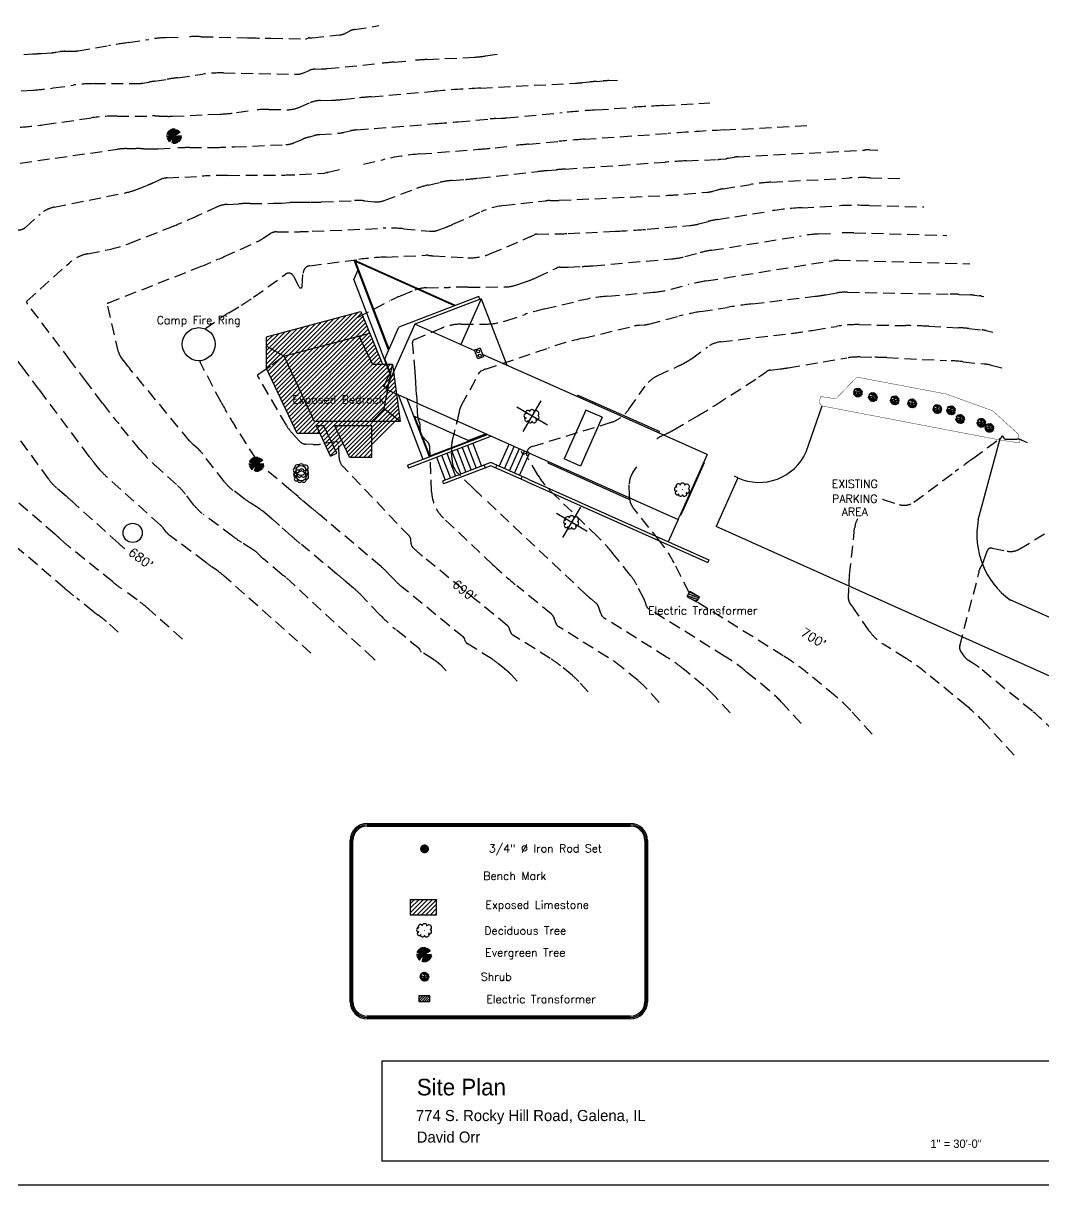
# Model space of a CAD drawing. Header units: inches. Extents: x -11428 to -4037, y -1744 to 4421.
# Drawn here: x -9339 to -6584, y -540 to 2596 of the extents above; entities that cross this region are included whole.
import ezdxf
from ezdxf.enums import TextEntityAlignment as Align

# ---------------------------------------------------------------- set-up
doc = ezdxf.new("R2010")
doc.units = ezdxf.units.IN
doc.header["$LTSCALE"] = 64
doc.header["$MEASUREMENT"] = 0
doc.linetypes.add('ACAD_ISO02W100', pattern=[15, 12, -3])
doc.linetypes.add('DASHED', pattern=[0.75, 0.5, -0.25])
doc.layers.get('0').update_dxf_attribs({"color": 253})
doc.layers.add('A-Elev-South', color=7, linetype='Continuous', plot=False)
doc.layers.add('S-Bedrock', color=25, linetype='Continuous', plot=False)
for name, color, linetype in [('A-roof', 253, 'Continuous'), ('A-soffit', 251, 'ACAD_ISO02W100'), ('A-text', 254, 'Continuous'), ('A-walls', 7, 'Continuous'), ('border', 7, 'Continuous'), ('construction', 172, 'Continuous'), ('CONT-HGH', 255, 'DASHED'), ('CONT-NML', 253, 'DASHED'), ('LEGEND', 252, 'Continuous'), ('ROAD', 254, 'Continuous'), ('T100', 254, 'Continuous'), ('TREE', 254, 'Continuous')]:
    doc.layers.add(name, color=color, linetype=linetype)
doc.styles.add('ROMAND', font='romand', dxfattribs={"height": 2})
doc.styles.add('T100', font='ROMANS', dxfattribs={"height": 1.8})
doc.styles.add('T240', font='ROMANS', dxfattribs={"height": 4.06})

# ---------------------------------------------------------------- blocks, each defined once
blk = doc.blocks.new('*X7')
for p, q in [((21, 26.3), (21.7, 27)), ((21, 26.75), (21.25, 27)), ((21.14, 26), (22.14, 27)), ((21.58, 26), (22.58, 27)), ((22.02, 26), (23, 26.98)), ((22.46, 26), (23, 26.54)), ((22.91, 26), (23, 26.09))]:
    blk.add_line(p, q)
blk = doc.blocks.new('DUMPSTER')
for p, q in [((-0.13, 0.125), (-0.13, 0)), ((0.12, 0.125), (-0.13, 0.125)), ((-0.13, 0), (0.12, 0)), ((0.12, 0), (0.12, 0.125))]:
    blk.add_line(p, q)
at = {"xscale": 0.125, "yscale": 0.125, "zscale": 0.125}
blk.add_blockref('*X7', (-2.755, -3.25), dxfattribs=at)
blk = doc.blocks.new('SHRUB4')
for p, q in [((-0.093, -0.008), (-0.102, 0.004)), ((-0.087, 0.018), (-0.1, 0.014)), ((-0.079, 0.01), (-0.097, 0.029)), ((-0.08, 0.048), (-0.094, 0.044)), ((-0.068, 0.04), (-0.088, 0.057)), ((-0.03, 0.06), (-0.081, 0.069)), ((-0.06, 0.019), (-0.079, 0.01)), ((-0.073, 0.024), (-0.068, 0.04)), ((-0.002, 0.001), (-0.073, 0.024)), ((-0.042, 0.075), (-0.07, 0.078)), ((-0.05, 0.003), (-0.068, 0.008)), ((-0.04, 0.012), (-0.064, -0.014)), ((-0.042, 0.075), (-0.044, 0.095)), ((-0.033, 0.083), (-0.042, 0.075)), ((-0.033, 0.083), (-0.015, 0.104)), ((-0.033, 0.083), (-0.032, 0.098)), ((-0.004, 0.069), (-0.033, 0.083)), ((-0.031, 0.062), (-0.032, 0.075)), ((-0.031, 0.061), (-0.004, 0.069)), ((0.004, 0.042), (-0.03, 0.06)), ((-0.022, 0.008), (-0.03, 0.025)), ((-0.002, 0.001), (-0.028, -0.046)), ((-0.018, 0.078), (-0.013, 0.09)), ((-0.006, 0.084), (-0.004, 0.104)), ((0.01, 0.087), (-0.006, 0.084)), ((-0.003, 0.07), (0.013, 0.062)), ((-0.001, 0.002), (0.004, 0.042)), ((-0.001, 0.002), (0.048, 0.007)), ((-0.001, 0), (0.038, -0.067)), ((0.004, 0.042), (0.001, 0.055)), ((0.004, 0.087), (0.002, 0.105)), ((0.004, 0.042), (0.03, 0.054)), ((0.015, 0.094), (0.01, 0.104)), ((0.011, 0.087), (0.023, 0.103)), ((0.013, 0.062), (0.011, 0.087)), ((0.015, 0.063), (0.024, 0.071)), ((0.024, 0.071), (0.02, 0.083)), ((0.03, 0.079), (0.025, 0.101)), ((0.03, 0.054), (0.033, 0.102)), ((0.03, 0.055), (0.044, 0.042)), ((0.031, 0.073), (0.048, 0.064)), ((0.039, 0.006), (0.052, 0.024)), ((0.041, 0.085), (0.04, 0.098)), ((0.04, 0.084), (0.051, 0.091)), ((0.04, 0.07), (0.04, 0.084)), ((0.048, 0.064), (0.056, 0.077)), ((0.048, 0.007), (0.061, 0.017)), ((0.048, 0.007), (0.061, -0.005)), ((0.055, 0.078), (0.059, 0.089)), ((0.056, 0.077), (0.068, 0.078)), ((0.061, 0.017), (0.064, 0.027)), ((0.061, 0.017), (0.07, 0.011)), ((0.061, -0.005), (0.081, 0.002)), ((0.064, 0.027), (0.069, 0.042)), ((0.064, 0.028), (0.076, 0.024)), ((0.068, 0.055), (0.076, 0.07)), ((0.069, 0.043), (0.068, 0.055)), ((0.069, 0.056), (0.087, 0.057)), ((0.069, 0.042), (0.086, 0.041)), ((0.07, 0.011), (0.087, 0.014)), ((0.076, 0.024), (0.086, 0.031)), ((0.081, 0.002), (0.102, -0.011)), ((0.086, 0.041), (0.09, 0.052)), ((0.086, 0.041), (0.096, 0.038)), ((0.086, 0.031), (0.1, 0.028)), ((0.087, 0.014), (0.1, 0.02)), ((0.087, 0.014), (0.089, 0.006)), ((0.089, 0.006), (0.102, 0.003)), ((-0.089, -0.014), (-0.102, -0.01)), ((-0.097, -0.002), (-0.101, -0.003)), ((-0.087, -0.015), (-0.097, -0.029)), ((-0.087, -0.038), (-0.097, -0.036)), ((-0.078, -0.002), (-0.093, -0.008)), ((-0.079, -0.028), (-0.09, -0.043)), ((-0.078, -0.029), (-0.089, -0.014)), ((-0.077, -0.052), (-0.086, -0.054)), ((-0.076, -0.052), (-0.079, -0.062)), ((-0.064, -0.012), (-0.078, -0.002)), ((-0.065, -0.013), (-0.078, -0.029)), ((-0.064, -0.014), (-0.077, -0.052)), ((-0.061, -0.067), (-0.071, -0.07)), ((-0.061, -0.068), (-0.065, -0.079)), ((-0.044, -0.039), (-0.061, -0.067)), ((-0.057, -0.078), (-0.061, -0.08)), ((-0.044, -0.081), (-0.057, -0.078)), ((-0.033, -0.064), (-0.051, -0.089)), ((-0.043, -0.058), (-0.049, -0.069)), ((-0.017, -0.026), (-0.044, -0.039)), ((-0.044, -0.039), (-0.043, -0.058)), ((-0.036, -0.087), (-0.044, -0.091)), ((-0.04, -0.074), (-0.033, -0.082)), ((-0.033, -0.082), (-0.036, -0.092)), ((-0.032, -0.034), (-0.033, -0.064)), ((-0.012, -0.081), (-0.033, -0.095)), ((-0.021, -0.069), (-0.028, -0.077)), ((-0.025, -0.04), (-0.008, -0.058)), ((-0.015, -0.052), (-0.022, -0.056)), ((-0.022, -0.056), (-0.021, -0.069)), ((-0.008, -0.058), (-0.016, -0.099)), ((-0.012, -0.022), (-0.008, -0.042)), ((-0.004, -0.078), (-0.006, -0.099)), ((0.023, -0.045), (-0.004, -0.078)), ((-0.003, -0.079), (0.021, -0.079)), ((0.009, -0.081), (0.001, -0.089)), ((0.001, -0.089), (0.011, -0.094)), ((0.011, -0.094), (0.008, -0.098)), ((0.012, -0.061), (0.018, -0.07)), ((0.017, -0.031), (0.038, -0.036)), ((0.025, -0.089), (0.018, -0.096)), ((0.021, -0.079), (0.03, -0.094)), ((0.022, -0.079), (0.033, -0.081)), ((0.03, -0.055), (0.025, -0.069)), ((0.025, -0.069), (0.047, -0.081)), ((0.033, -0.081), (0.044, -0.089)), ((0.035, -0.059), (0.052, -0.037)), ((0.045, -0.049), (0.047, -0.063)), ((0.047, -0.063), (0.059, -0.07)), ((0.047, -0.081), (0.053, -0.088)), ((0.051, -0.037), (0.06, -0.02)), ((0.052, -0.037), (0.086, -0.036)), ((0.059, -0.07), (0.059, -0.081)), ((0.06, -0.02), (0.071, -0.027)), ((0.069, -0.037), (0.065, -0.053)), ((0.065, -0.053), (0.072, -0.074)), ((0.067, -0.064), (0.081, -0.066)), ((0.068, -0.024), (0.076, -0.017)), ((0.086, -0.037), (0.095, -0.034)), ((0.086, -0.036), (0.088, -0.045)), ((0.094, -0.006), (0.103, -0.002))]:
    blk.add_line(p, q)
blk = doc.blocks.new('DCDSTREE')
at = {"const_width": 0.05567}
blk.add_lwpolyline([(-0.050861, -0.01564, 1), (0.004809, -0.01564, 1)], format="xyb", close=True, dxfattribs=at)
for centre, radius, start, end in [((-0.697665, 0.031649), 0.27, 90, 270), ((-0.472665, 0.324149), 0.334487, 47.726311, 199.653824), ((-0.022665, 0.436649), 0.318198, 8.130102, 171.869898), ((0.472335, 0.301649), 0.3245, 303.690068, 146.309932), ((0.504478, -0.141923), 0.302211, 246.16126, 60.708638), ((-0.636783, -0.38394), 0.243328, 104.489763, 329.250033), ((-0.24204, -0.519601), 0.275855, 177.662694, 343.412661), ((0.213585, -0.485851), 0.302916, 201.801409, 31.328693)]:
    blk.add_arc(centre, radius, start, end)
blk = doc.blocks.new('PINETREE')
for p, q in [((0, 0), (-0.869831, 0.030011)), ((0, 0), (-0.869831, -0.086282)), ((0, 0), (-0.837788, -0.250404)), ((0, 0), (-0.81825, 0.248528)), ((-0.81825, 0.248528), (-0.81825, 0.248528)), ((0, 0), (-0.798712, 0.358256)), ((0, 0), (-0.798712, -0.359194)), ((0, 0), (-0.759636, -0.429532)), ((0, 0), (-0.746351, 0.451103)), ((-0.662929, 0.400682), (-0.688518, 0.497995)), ((0, 0), (-0.675232, 0.544887)), ((0, 0), (-0.675232, -0.530819)), ((0, 0), (-0.616618, -0.632106)), ((0, 0), (-0.584576, 0.654615)), ((0, 0), (-0.565038, -0.655553)), ((0, 0), (-0.486886, 0.724015)), ((0, 0), (-0.402482, 0.779348)), ((0, 0), (-0.343868, 0.794353)), ((0, 0), (-0.259464, -0.827178)), ((0, 0), (-0.194598, 0.864692)), ((0, 0), (-0.135984, -0.835619)), ((0, 0), (-0.116446, 0.880635)), ((0, 0), (-0.064085, -0.882511)), ((-0.057775, 0.436931), (-0.038294, 0.872194)), ((0, 0), (-0.018756, -0.87407)), ((0, 0), (0.026572, 0.880635)), ((0, 0), (0.124261, 0.880635)), ((0, 0), (0.234456, 0.841246)), ((0, 0), (0.377474, 0.786851)), ((0, 0), (0.461878, 0.747461)), ((0, 0), (0.54003, 0.685564)), ((0, 0), (0.669762, 0.584276)), ((0, 0), (0.741661, 0.497995)), ((0, 0), (0.884679, 0.0694)), ((0, 0), (0.877646, -0.040327)), ((0, 0), (0.865141, -0.094722)), ((0, 0), (0.826065, -0.289794)), ((0, 0), (0.793242, -0.414527)), ((0, 0), (0.728376, -0.507373)), ((0, 0), (0.118009, -0.897516)), ((0, 0), (0.032824, -0.859065)), ((0, 0), (0.403264, -0.780286)), ((0, 0), (0.514239, -0.718388)), ((0, 0), (0.637719, -0.663993)), ((0, 0), (0.286817, -0.835619)), ((0, 0), (0.696333, -0.617101)), ((0, 0), (0.916722, -0.211015)), ((0, 0), (0.228204, -0.843121)), ((0.36848, 0.321449), (0.592391, 0.685564)), ((-0.552229, -0.165054), (-0.831536, -0.328245)), ((-0.170074, -0.542198), (-0.187565, -0.835619)), ((0.535333, -0.372904), (0.676795, -0.53926))]:
    blk.add_line(p, q)

msp = doc.modelspace()

# ---------------------------------------------------------------- linework, layer by layer
for p, q in [((-6054.4, -206.1), (-8371.1, -206.1)), ((-8371.1, -206.1), (-8371.1, -476.1)), ((-6054.4, -476.1), (-8371.1, -476.1))]:
    msp.add_line(p, q)
at = {"layer": 'A-Elev-South', "color": 252}
for p, q in [((-8167.8, 1445.8, -120), (-8144.1, 1384.1, -120)), ((-8153.8, 1451.2, -120), (-8130.1, 1389.5, -120)), ((-8139.8, 1456.6, -120), (-8116.1, 1394.9, -120)), ((-8125.8, 1461.9, -120), (-8102.1, 1400.3, -120)), ((-8223.8, 1424.3, -120), (-8200.1, 1362.6, -120)), ((-8209.8, 1429.7, -120), (-8186.1, 1368, -120)), ((-8195.8, 1435.1, -120), (-8172.1, 1373.3, -120)), ((-8181.8, 1440.4, -120), (-8158.1, 1378.7, -120))]:
    msp.add_line(p, q, dxfattribs=at)
at = {"layer": 'A-Elev-South', "color": 253}
for p, q in [((-8076.9, 1410, -120), (-8207.1, 1359.9, -120)), ((-8077.2, 1401.3, -120), (-8204.2, 1352.4, -120)), ((-7979.1, 1357.7, -120), (-8077.2, 1401.3, -120)), ((-7975.9, 1365, -120), (-8076.9, 1410, -120)), ((-8207.1, 1359.9, -120), (-8204.2, 1352.4, -120))]:
    msp.add_line(p, q, dxfattribs=at)
at = {"layer": 'A-roof'}
for p, q in [((-8435.7, 1929.7, -120), (-8446.7, 1905, -120)), ((-8345.5, 1641.2, -120), (-8446.7, 1905, -120)), ((-8102.8, 1852.5, -120), (-8158, 1728.5, -120)), ((-7820.4, 1551.9, -120), (-7879, 1420.3, -120)), ((-7776.5, 1532.4, -120), (-7820.4, 1551.9, -120)), ((-7776.5, 1532.4, -120), (-7835.1, 1400.8, -120)), ((-7835.1, 1400.8, -120), (-7879, 1420.3, -120))]:
    msp.add_line(p, q, dxfattribs=at)
at = {"layer": 'A-roof', "color": 251}
for p, q in [((-7841.9, 1592.1, -120), (-7622.6, 1494.5, -120)), ((-7923.2, 1409.4, -120), (-7704, 1311.8, -120))]:
    msp.add_line(p, q, dxfattribs=at)
at = {"layer": 'A-roof', "color": 253}
for p in [(-8284.2, 1535.1, -120), (-8089.7, 1487.9, -120)]:
    msp.add_line(p, (-8137.2, 1469.7, -120), dxfattribs=at)
at = {"layer": 'A-soffit', "color": 251}
for p, q in [((-7841.9, 1592.1, -120), (-7843.5, 1588.5, -120)), ((-7622.6, 1494.5, -120), (-7624.3, 1490.8, -120)), ((-7921.6, 1413.1, -120), (-7923.2, 1409.4, -120)), ((-7704, 1311.8, -120), (-7702.3, 1315.4, -120))]:
    msp.add_line(p, q, dxfattribs=at)
at = {"layer": 'A-walls', "color": 252}
for p, q in [((-8171.9, 1834.4, -120), (-8446.1, 1956.5, -120)), ((-8352.8, 1713.3, -120), (-8446.1, 1956.5, -120)), ((-8174.6, 1833.4, -120), (-8442.5, 1952.7, -120)), ((-8351.6, 1715.9, -120), (-8442.5, 1952.7, -120)), ((-8327.2, 1593.7, -120), (-8260.1, 1418.9, -120)), ((-8054, 1399.7, -120), (-8027.1, 1460, -120)), ((-8040.3, 1393.6, -120), (-8013.4, 1453.9, -120)), ((-8026.6, 1387.5, -120), (-7999.7, 1447.8, -120)), ((-8012.8, 1381.4, -120), (-7986, 1441.7, -120)), ((-7999.1, 1375.3, -120), (-7972.3, 1435.6, -120)), ((-8095.1, 1403, -120), (-8092.2, 1395.5, -120)), ((-8060.8, 1402.8, -120), (-8064.1, 1395.5, -120)), ((-7992.3, 1372.3, -120), (-7995.5, 1365, -120)), ((-7488, 1147.8, -120), (-7491.3, 1140.5, -120))]:
    msp.add_line(p, q, dxfattribs=at)
at = {"layer": 'A-walls', "color": 253}
for p, q in [((-8109.3, 1858.4, -120), (-8324.9, 1775.8, -120)), ((-8106.4, 1850.9, -120), (-8109.3, 1858.4, -120)), ((-8362.9, 1690.5, -120), (-8324.9, 1775.8, -120)), ((-8348.7, 1653.6, -120), (-8362.9, 1690.5, -120)), ((-8365.8, 1615.2, -120), (-8348.7, 1653.6, -120)), ((-8358.5, 1611.9, -120), (-8365.8, 1615.2, -120)), ((-8242.3, 1425.8, -120), (-8302.5, 1582.6, -120)), ((-8241.1, 1428.4, -120), (-8281.6, 1533.9, -120)), ((-8302, 1402.9, -120), (-8085.4, 1486, -120)), ((-8075.1, 1481.4, -120), (-8299.1, 1395.4, -120)), ((-8241.1, 1428.4, -120), (-8088, 1487.1, -120)), ((-7990.4, 1431.7, -120), (-7993.7, 1440.4, -120)), ((-8302, 1402.9, -120), (-8299.1, 1395.4, -120)), ((-7979.1, 1357.7, -120), (-7491.3, 1140.5, -120)), ((-7975.9, 1365, -120), (-7488, 1147.8, -120))]:
    msp.add_line(p, q, dxfattribs=at)
at = {"layer": 'A-walls'}
for p, q in [((-8102.8, 1852.5, -120), (-8282, 1783.7, -120)), ((-8102.8, 1852.5, -120), (-8034, 1673.3, -120)), ((-8282, 1783.7, -120), (-8360.1, 1608.3, -120)), ((-8119.9, 1711.5, -120), (-8282, 1783.7, -120)), ((-8105.7, 1719.4, -120), (-8120.7, 1713.6, -120)), ((-8111.7, 1690.2, -120), (-8120.7, 1713.6, -120)), ((-8096.8, 1696, -120), (-8111.7, 1690.2, -120)), ((-8105.7, 1719.4, -120), (-8096.8, 1696, -120)), ((-7843.5, 1588.5, -120), (-8099.2, 1702.3, -120)), ((-8360.1, 1608.3, -120), (-7921.6, 1413.1, -120)), ((-7492.7, 1432.3, -120), (-7843.5, 1588.5, -120)), ((-7921.6, 1413.1, -120), (-7570.8, 1256.9, -120)), ((-7492.7, 1432.3, -120), (-7568.4, 1262.4, -120)), ((-7570.8, 1256.9, -120), (-7568.4, 1262.4, -120))]:
    msp.add_line(p, q, dxfattribs=at)
at = {"layer": 'A-walls', "color": 254}
msp.add_line((-7974.3, 1437.8, -120), (-7991.4, 1431.3, -120), dxfattribs=at)
at = {"layer": 'A-walls', "color": 251}
for p, q in [((-7500.6, 1409.5, -120), (-7559.2, 1278, -120)), ((-7500.6, 1409.5, -120), (-7502.5, 1410.3, -120)), ((-7570.8, 1256.9, -120), (-7597.6, 1196.6, -120)), ((-7559.2, 1278, -120), (-7561, 1278.8, -120))]:
    msp.add_line(p, q, dxfattribs=at)
at = {"layer": 'A-walls'}
for centre in [(-8111.1, 1710.6, -120), (-8106.6, 1698.9, -120)]:
    msp.add_circle(centre, 4, dxfattribs=at)
at = {"layer": 'A-walls', "color": 3}
msp.add_circle((-9043.8, 1220.3), 26, dxfattribs=at)
at = {"layer": 'border'}
msp.add_lwpolyline([(-11428.2, 3060.2), (-11428.2, -539.8), (-5990.7, -539.8), (-5990.7, 3060.2), (-11428.2, 3060.2)], close=True, dxfattribs=at)
at = {"layer": 'construction'}
for p, q in [((-7989.3, 1494.2, -120), (-7940.9, 1576.6, -120)), ((-7923.9, 1511.2, -120), (-8006.3, 1559.5, -120)), ((-7521.6, 1362.3, -120), (-7564.3, 1267.2, -120)), ((-7882.2, 1207.5, -120), (-7833.8, 1289.9, -120)), ((-7816.8, 1224.5, -120), (-7899.2, 1272.9, -120))]:
    msp.add_line(p, q, dxfattribs=at)
for centre, radius in [((-8709.9, 1405.8, -120), 4.15), ((-8589.4, 1388.8, -120), 13.3), ((-8588.2, 1374.2, -120), 13.3)]:
    msp.add_circle(centre, radius, dxfattribs=at)
at = {"layer": 'CONT-HGH'}
for points in [[(-9347.7, 2218.6), (-9084.5, 2256, -0.034958), (-9060.4, 2257.8), (-9034, 2257.8, -0.007905), (-9014.2, 2257.5), (-8994.3, 2256.9, 0.020228), (-8974.5, 2257.1), (-8927.6, 2259.5, -0.011058), (-8889.7, 2260.6), (-8824.3, 2261.1, 0.009518), (-8768, 2262.5), (-8630.5, 2268.7, 0.087346), (-8608.5, 2273.5), (-8584.2, 2283.6, -0.032558), (-8569.3, 2288.7), (-8554.1, 2292.8, -0.046406), (-8538.6, 2295.5), (-8489.5, 2299.3, 0.037285), (-8472.7, 2301.9), (-8456.2, 2305.7, -0.036731), (-8439.4, 2308.3), (-8227.3, 2325.2, 0.001726), (-8164.7, 2330.5), (-8078.2, 2338, -0.008728), (-8063.5, 2339), (-8048.8, 2339.7, 0.010384), (-8034.1, 2340.8), (-7884, 2354.9, -0.005915), (-7791.4, 2362.4), (-7694, 2369.2, -0.004127), (-7610.8, 2374.3), (-7485.8, 2381)], [(-9064.9, 1177.3, -0.011581), (-9081.4, 1191.6), (-9197.3, 1296.4, 0.006386), (-9222.4, 1318.6), (-9247.9, 1340.5, -0.058796), (-9270.5, 1365.1), (-9354.6, 1481.5, 0.004137)]]:
    msp.add_lwpolyline(points, format="xyb", dxfattribs=at)
at = {"layer": 'CONT-HGH', "elevation": 8160}
for points in [[(-8441.3, 1798.7, -0.05025), (-8435.3, 1802.6), (-8349.9, 1846.7, -0.022951), (-8317.6, 1861.5), (-8284.6, 1874.9, -0.09125), (-8250.4, 1881.9), (-8190.1, 1883.2, -0.004053), (-8138, 1883.9), (-8039.8, 1884.3, 0.07943), (-8009.6, 1889.3), (-7980.2, 1899.1, 0.030016), (-7951.5, 1910.6), (-7899.5, 1935.2, -0.107773), (-7889.3, 1937.6), (-7878.6, 1937.7, 0.008542), (-7867.9, 1938), (-7829.8, 1939.8, 0.010036), (-7800.8, 1941.7), (-7589.4, 1960.1, 0.04223), (-7552.7, 1966.4), (-7516.6, 1975.8, -0.024047), (-7480.1, 1983.5), (-7238.8, 2022.2, -0.026427), (-7191.6, 2027.3), (-7144.1, 2029.8, -0.020216), (-7096.6, 2030.5), (-6845.8, 2023.6)], [(-8115.5, 1038.2), (-8261.2, 1157.4, -0.017387), (-8273.8, 1168.5), (-8288.2, 1182, -0.196046), (-8292.3, 1191.1), (-8292.7, 1201.8, 0.18184), (-8296.7, 1211.1), (-8476.7, 1400.3, -0.185969), (-8486.3, 1423.6), (-8487.3, 1462.3, 0.312338), (-8489.1, 1464.7), (-8492.5, 1465.9, 0.12319), (-8496, 1466.2), (-8536.5, 1459.9, -0.05313), (-8556.5, 1458.9), (-8576.6, 1460, -0.194971), (-8593.4, 1468), (-8613.3, 1489.7, -0.054741), (-8628.8, 1510.8), (-8701.8, 1636.7, 0.011578), (-8702.8, 1638.4), (-8703.9, 1640, -0.021876), (-8704.8, 1641.7), (-8706.1, 1644.2, -0.145589), (-8706.4, 1645.4), (-8706.3, 1646.7, -0.221942), (-8705.7, 1647.7), (-8701.2, 1650.8, 0.004814), (-8697.8, 1653.1), (-8668, 1674.4, 0.006986), (-8654.9, 1684.2), (-8641.8, 1694.1, -0.107774), (-8634.8, 1697.3)], [(-7814.1, 791.2), (-7838.9, 818.4, 0.035989), (-7856.7, 835.3), (-7888.2, 861.1, 0.032306), (-7916.8, 881.6), (-8017.2, 944.3, -0.176793), (-8023.2, 951.8), (-8026.3, 961.5, 0.143888), (-8031.8, 969.6), (-8115.5, 1038.2, -0.017387)]]:
    msp.add_lwpolyline(points, format="xyb", dxfattribs=at)
at = {"layer": 'CONT-NML'}
for points, elevation in [([(-9433.3, 2508), (-9314, 2513.4, 0.005858), (-9291.2, 2514.8), (-9263.1, 2516.7, 0.018027), (-9251.1, 2518), (-9239.1, 2519.7, -0.034958), (-9227.1, 2520.5), (-9208, 2520.6, 0.040481), (-9191.3, 2522), (-9109.4, 2535.5, -0.002087), (-9056.3, 2544), (-9000, 2552.8, -0.028041), (-8953, 2557.5), (-8905.7, 2559.5, -0.016583), (-8858.3, 2560), (-8733.8, 2557.1, 0.001107), (-8670.4, 2555.7), (-8577.4, 2554, 0.103499), (-8573.7, 2554.7), (-8569.9, 2556.2, -0.090751), (-8566.4, 2557), (-8562.8, 2557.1, 0.016459), (-8559.2, 2557.3), (-8485, 2564.6, 0.09265), (-8471.4, 2568.5), (-8458.5, 2575, -0.077604), (-8445, 2579.4), (-8379, 2589.8)], 7968), ([(-9488.4, 2403.5), (-9313.4, 2415.7, 0.018027), (-9258.7, 2421.5), (-9204.2, 2429.2, -0.034958), (-9149.3, 2433.2), (-9032.1, 2433.4, 0.040481), (-9016.3, 2434.7), (-9000.5, 2437.3, -0.002087), (-8984.7, 2439.8), (-8950.5, 2445.1, -0.004111), (-8922.4, 2449.3), (-8854, 2458.9, -0.039417), (-8798.8, 2462.2), (-8601.9, 2458.4, 0.103499), (-8584.6, 2461.7), (-8567.4, 2468.9, -0.090751), (-8551.3, 2472.3), (-8534.7, 2472.9, 0.016459), (-8518.1, 2473.9), (-8382.7, 2487.2, -0.002685), (-8338.1, 2491.3), (-8293.4, 2495.2, -0.008728), (-8248.7, 2498.3), (-8119.8, 2504.9, 0.026357), (-8091.3, 2507.9), (-8048.6, 2514.7)], 7992), ([(-9347.9, 2315.8, 0.018027), (-9282.1, 2322.7), (-9155.2, 2340.8, -0.034958), (-9085.8, 2345.8), (-8990, 2345.9, -0.007905), (-8972.2, 2345.7), (-8954.4, 2345.1, 0.018687), (-8936.5, 2345.2), (-8807.4, 2351, 0.023485), (-8763.3, 2355.1), (-8719.2, 2361.2, -0.039417), (-8675.8, 2363.8), (-8626.4, 2362.9, 0.103499), (-8595.6, 2368.8), (-8564.9, 2381.5, -0.090751), (-8536.3, 2387.7), (-8506.6, 2388.6, 0.016459), (-8477, 2390.5), (-8436.5, 2394.5, -0.002685), (-8399.6, 2397.9), (-8229.7, 2412.7, -0.008728), (-8104, 2421.4), (-7848, 2434.6, 0.010384), (-7829, 2436), (-7809.2, 2437.9, -0.005915), (-7791.9, 2439.3), (-7773.8, 2440.6, -0.004127), (-7758.3, 2441.5), (-7735, 2442.7)], 8016), ([(-8420.8, 2215.8), (-8368.5, 2227.9, -0.036731), (-8268.3, 2243.3), (-8110.6, 2255.9, 0.007592), (-8065.5, 2260.2), (-8020.5, 2265.2, -0.00421), (-7975.5, 2269.8), (-7893.6, 2277.5, -0.005915), (-7823.9, 2283.2), (-7598, 2298.9, -0.004127), (-7447.1, 2308.2), (-7220.5, 2320.3)], 8064), ([(-8389, 876.7), (-8392, 879.3, -0.005584), (-8393.9, 881.1), (-8630.6, 1100.8, 0.045627), (-8634.1, 1103.4), (-8637.7, 1105.7, -0.03376), (-8641.2, 1108.3), (-8690.8, 1150.2, -0.021242), (-8699.9, 1158.5), (-8708.7, 1167.3, 0.055505), (-8718.2, 1174.9), (-8749.9, 1195, -0.019197), (-8773.9, 1211.4), (-8852.4, 1270, -0.067389), (-8878.3, 1295.4), (-8900.8, 1324.3, 0.044423), (-8925.7, 1351), (-8981.2, 1400.9, -0.03659), (-9024, 1445.4), (-9081.2, 1514.5, -0.012474), (-9125.5, 1570.6), (-9168.3, 1627.9, 0.001541), (-9211.4, 1685.1), (-9328.1, 1839.1, -0.105384), (-9329.2, 1841.4), (-9329.8, 1844, -0.272769), (-9329.1, 1846.2), (-9215.6, 1948.6, -0.134619), (-9165.1, 1974), (-9107.6, 1985.6, 0.044167), (-9051.6, 2002.2), (-8940.7, 2045.9, 0.011913), (-8885.1, 2069.4), (-8816.4, 2100.3, -0.093321), (-8787.4, 2107.3), (-8757.1, 2108.8, -0.011058), (-8726.7, 2109.7), (-8663.2, 2110.1, 0.012816), (-8641.3, 2110.8), (-8619.4, 2112.1, -0.013186), (-8597.5, 2112.8), (-8563.7, 2113, 0.00955), (-8533.9, 2113.7), (-8444.7, 2117.6, -0.034421), (-8417.8, 2116.9), (-8391, 2114.4, 0.112475), (-8365, 2117.8), (-8278, 2149.9, -0.031797), (-8246.4, 2159.3), (-8214.2, 2166.8, -0.036731), (-8181.6, 2171.8), (-8145.1, 2174.7, 0.007592), (-8109.9, 2178.1), (-7950, 2195.7, -0.00421), (-7925.1, 2198.3), (-7900.3, 2200.6, -0.005915), (-7875.4, 2202.6), (-7606.5, 2221.4, -0.005798), (-7548.1, 2224.8), (-7465.2, 2228.6, 0.010036), (-7455.8, 2229.3), (-7443.2, 2230.4, 0.04223), (-7440.4, 2230.8), (-7437.7, 2231.6, -0.024047), (-7434.9, 2232.2), (-7420, 2234.5, -0.026427), (-7409.1, 2235.7), (-7067.9, 2254, -0.020216), (-7053.5, 2254.2), (-7031.9, 2253.6)], 8088), ([(-9358.2, 2039.4, 0.255377), (-9332.5, 2045.6), (-9293.8, 2080.4, -0.134619), (-9255.3, 2099.9), (-9062.7, 2138.7, 0.044167), (-9035.4, 2146.7), (-9004.6, 2158.9, 0.011913), (-8986.9, 2166.4), (-8969.3, 2174.3, -0.093321), (-8950.9, 2178.7), (-8856.1, 2183.5, -0.011058), (-8786.4, 2185.5), (-8638.3, 2186.5, 0.012816), (-8593, 2188), (-8526.5, 2191.8, 0.051326), (-8523.7, 2192.3), (-8520.2, 2193.2, -0.046406), (-8519, 2193.5), (-8517.7, 2193.6, 0.037285), (-8516.4, 2193.8), (-8474.8, 2203.4, -0.036731)], 8064), ([(-8197.5, 848.3), (-8205.7, 857.3, 0.035989), (-8211.6, 862.8), (-8222, 871.4, 0.032306), (-8231.5, 878.2), (-8264.7, 898.9, -0.176793), (-8266.6, 901.4), (-8267.7, 904.6, 0.143888), (-8269.5, 907.2), (-8334.6, 960.6, -0.030735), (-8376.5, 999.4), (-8426.2, 1051.4, 0.026871), (-8447.4, 1071.5), (-8469.8, 1090.4, 0.002051), (-8492.3, 1109.2), (-8588, 1188.7, -0.008025), (-8616, 1212.8), (-8647.1, 1240.3, 0.007667), (-8668.3, 1258.5), (-8692.5, 1278.7, 0.032713), (-8709.2, 1290.8), (-8726.6, 1301.8, -0.019197), (-8743.5, 1313.5), (-8773.4, 1335.8, -0.067389), (-8795.8, 1357.8), (-8855, 1433.8, 0.044423), (-8866.2, 1445.9), (-8878.5, 1457, -0.03659), (-8890, 1468.9), (-9051.3, 1663.4, -0.012474), (-9056.4, 1670), (-9061.4, 1676.6, 0.001541), (-9066.5, 1683.3), (-9076.1, 1696, -0.105384), (-9081.7, 1707.9), (-9112.1, 1838.9, -0.272769), (-9111.8, 1839.9), (-9110.8, 1840.8, -0.134619), (-9110.2, 1841.1), (-9109.4, 1841.3, 0.044167), (-9108.7, 1841.5), (-8862.6, 1938.5, 0.011913), (-8797.2, 1966.1), (-8709.7, 2005.5, 0.0415), (-8691.4, 2015.7), (-8673.9, 2027.3, -0.147001), (-8654.7, 2033.2), (-8601.3, 2033.5, 0.00955), (-8558.8, 2034.5), (-8367.4, 2042.8, -0.034421), (-8312.6, 2041.4), (-8241.5, 2034.7, 0.112475), (-8220.2, 2037.5), (-8199.5, 2045.1, 0.016615), (-8179.1, 2053.4), (-8103, 2087.4, -0.076678), (-8043.1, 2103.8), (-7929.6, 2116.8, -0.025465), (-7917.1, 2117.6), (-7904.6, 2117.8, 0.008542), (-7892.2, 2118.2), (-7602.3, 2131.6, 0.010036), (-7555.3, 2134.8), (-7491.9, 2140.3, 0.04223), (-7477.8, 2142.7), (-7464, 2146.3, -0.024047), (-7449.9, 2149.3), (-7375.4, 2161.2, -0.026427), (-7320.7, 2167.1), (-7108.2, 2178.5, -0.020216), (-7052.9, 2179.2), (-6969.8, 2176.9)], 8112), ([(-8848.7, 1771.1), (-8816.9, 1793.3, -0.016827), (-8784.6, 1814.4), (-8750.7, 1834.8, 0.020009), (-8717.9, 1856.4), (-8630.9, 1918.9, -0.458148), (-8609.7, 1913.8), (-8594.4, 1884, 0.764096), (-8585.8, 1885.8), (-8583.7, 1921.7, -0.36072), (-8565.3, 1941.5), (-8432.9, 1958.7, -0.021521), (-8359.4, 1965.1), (-8252.1, 1969.7, -0.034421), (-8245.3, 1969.6), (-8238.6, 1968.9, 0.009841), (-8231.8, 1968.4), (-8139.1, 1963.3, 0.115212), (-8077.5, 1974.2), (-7972.2, 2019.2, 0.009443), (-7965.4, 2022.2), (-7958.8, 2025.4, -0.107773), (-7951.8, 2027), (-7903.2, 2027.6, 0.008542), (-7868.4, 2028.6), (-7739.4, 2034.6, 0.010036), (-7654.7, 2040.3), (-7540.6, 2050.2, 0.04223), (-7515.3, 2054.5), (-7490.3, 2061.1, -0.024047), (-7465, 2066.4), (-7326.6, 2088.6, -0.026427), (-7236.4, 2098.2), (-7145.8, 2103.1, -0.020216), (-7055.1, 2104.3), (-6907.8, 2100.3)], 8136), ([(-8562.5, 895.7), (-8796.7, 1103.5, 0.025693), (-8813.2, 1116.8), (-8830.4, 1129.1, -0.004409), (-8847.5, 1141.6), (-8942.9, 1212.7, -0.067389), (-8952.1, 1221.7), (-8960.1, 1232, 0.044423), (-8968.9, 1241.5), (-9114.8, 1372.7, -0.03659), (-9131.3, 1389.8), (-9146.5, 1408.2, -0.012474), (-9161.3, 1426.9), (-9294.7, 1605.2, 0.001541), (-9336.7, 1661), (-9378.9, 1716.7, 0.0462)], 8064), ([(-8005.8, 819.7), (-8022.3, 837.8, 0.035989), (-8034.2, 849.1), (-8055.1, 866.2, 0.032306), (-8074.1, 879.9), (-8141, 921.6, -0.176793), (-8144.9, 926.6), (-8147, 933.1, 0.143888), (-8150.7, 938.4), (-8316.1, 1073.8, -0.030735), (-8335.5, 1091.9), (-8353.8, 1111.1, 0.026871), (-8373.2, 1129.3), (-8539.5, 1269.8, 0.002051), (-8560.6, 1287.5), (-8587.5, 1309.8, -0.008025), (-8597.3, 1318.2), (-8607, 1326.8, 0.007667), (-8616.8, 1335.2), (-8697.4, 1402.4, -0.068252), (-8698, 1403.1), (-8698.6, 1403.9, 0.035034), (-8699.1, 1404.6), (-8703.5, 1409.4, -0.054741), (-8706.1, 1412.9), (-8708.4, 1416.8, 0.011578), (-8710.7, 1420.6), (-8768.4, 1510.4, -0.021876), (-8804.9, 1573.1), (-8861.7, 1681.3, -0.102565), (-8862.9, 1685.2)], 8136), ([(-8909.4, 933.7), (-8999.5, 1013.7, 0.025693), (-9031.8, 1039.5), (-9065.4, 1063.6, -0.013623), (-9098.3, 1088.7), (-9212.7, 1180.7, -0.014524), (-9226.6, 1192.6), (-9240.2, 1204.9, 0.006386), (-9253.9, 1217), (-9353.3, 1302.4, -0.058796)], 8016), ([(-9082.8, 952.7), (-9114.7, 981, 0.025693), (-9126.1, 990.1), (-9138, 998.7, -0.013623), (-9149.6, 1007.5), (-9194.5, 1043.7, -0.007251), (-9227.9, 1071.3), (-9382.6, 1203.4, 0.020127)], 7992)]:
    msp.add_lwpolyline(points, format="xyb", dxfattribs=dict(at, elevation=elevation))
at = {"layer": 'CONT-NML', "color": 251}
for points, elevation in [([(-7622.4, 762.6), (-7655.5, 799, 0.035989), (-7679.3, 821.5), (-7721.2, 855.9, 0.032306), (-7759.5, 883.3), (-7893.5, 967, -0.176793), (-7901.4, 977.1), (-7905.6, 990, 0.143888), (-7913, 1000.8), (-8007, 1077.8, -0.017387), (-8071.1, 1134.2), (-8203.8, 1259.1, -0.196046), (-8236.8, 1331.4), (-8241.7, 1451, 0.18184), (-8248.3, 1466.6), (-8262, 1481, -0.185969), (-8267.1, 1493.3), (-8267.5, 1510.6, 0.085924), (-8269.1, 1518.5), (-8272, 1526, -0.07592), (-8273.7, 1533.8), (-8275.9, 1567.9, -0.002473), (-8277.4, 1593.3), (-8279.2, 1625.8, 0.00697), (-8281.3, 1656), (-8285.4, 1705, 0.006327), (-8286.7, 1719), (-8288.2, 1733.1, -0.332762), (-8282.5, 1742.8), (-8210.2, 1772.8, -0.097593), (-8155.6, 1783.9), (-8089.7, 1784.2, 0.07943), (-8036.3, 1793), (-7984.3, 1810.3, -0.022819), (-7931.5, 1825.3), (-7840.6, 1846.6, -0.035975), (-7761.3, 1859.3), (-7638.1, 1870, 0.04223), (-7590.1, 1878.2), (-7542.9, 1890.6, -0.024047), (-7495.2, 1900.6), (-7151.1, 1955.9, -0.026427), (-7146.8, 1956.3), (-7142.4, 1956.6, -0.020216), (-7138.1, 1956.6), (-6783.7, 1947)], 8184), ([(-7430.6, 734.1), (-7472.1, 779.5, 0.035989), (-7501.8, 807.7), (-7554.3, 850.8, 0.032306), (-7602.1, 885.1), (-7769.8, 989.7, -0.176793), (-7779.7, 1002.3), (-7785.1, 1019, 0.143888), (-7793.8, 1031.7), (-7806.2, 1041.9, -0.017387), (-7818.2, 1052.4), (-8094.3, 1312.5, -0.003202), (-8124.5, 1341.4), (-8167.7, 1383.1, -0.065308), (-8171, 1387.2), (-8173.9, 1392.1, -0.011751), (-8176.2, 1396.1), (-8178.4, 1400.2, -0.101804), (-8179.7, 1404.5), (-8183, 1441.3, -0.083241), (-8181, 1467.1), (-8165.3, 1530.4, 0.012628), (-8162.7, 1542.1), (-8160.4, 1553.9, -0.078669), (-8156.3, 1565), (-8107.1, 1653.5, -0.158463), (-8102.9, 1657.5), (-8097.3, 1660, -0.027775), (-8091.6, 1662.3), (-7922.1, 1719.3, -0.023425), (-7827, 1746.3), (-7688.8, 1778.8, -0.035975), (-7676, 1780.8), (-7663.2, 1781.9, 0.04223), (-7650.5, 1784.1), (-7569.2, 1805.3, -0.024047), (-7510.3, 1817.7), (-7438.7, 1829.2, -0.009993), (-7371, 1838.7), (-7201, 1859.1, 0.011676), (-7172, 1863.3), (-7143, 1868.1, -0.046219), (-7113.9, 1870.2), (-6836.9, 1865, -0.006945), (-6812.6, 1864.3), (-6781.5, 1862.8, -0.015103), (-6770.8, 1862), (-6757.1, 1860.5, -0.032752), (-6752.5, 1859.7), (-6745.8, 1858.1)], 8208), ([(-7238.9, 705.6), (-7288.7, 760.1, 0.035989), (-7324.4, 793.9), (-7387.4, 845.6, 0.032306), (-7444.8, 886.8), (-7650.5, 1015.1, -0.176793), (-7656.3, 1022.6), (-7659.4, 1032.1, 0.039354), (-7663.2, 1041.4), (-7682.3, 1078.9, 0.051368), (-7699.3, 1105.2), (-7747, 1164.7, 0.031675), (-7788.3, 1210), (-7915.3, 1332.8, -0.065308), (-7949.1, 1375.3), (-7977.3, 1422.2, -0.488112), (-7965.2, 1453.6), (-7754.5, 1517.9, 0.166224), (-7703.9, 1554.4), (-7660.3, 1616, -0.130528), (-7625.7, 1644.9), (-7567.9, 1671.8, 0.019428), (-7556.8, 1677.5), (-7545.9, 1683.7, 0.029446), (-7535.4, 1690.4), (-7492.2, 1722, -0.128665), (-7456.3, 1736.1), (-7266.3, 1758.9, 0.011676), (-7205, 1767.7), (-7143.9, 1777.9, -0.046219), (-7082.4, 1782.5), (-6956.6, 1780.1, -0.006945), (-6894, 1778.1), (-6813.9, 1774.3, -0.015103), (-6786.3, 1772.2), (-6751, 1768.4, -0.032752), (-6739.2, 1766.4), (-6721.7, 1762.1)], 8232), ([(-7628.2, 1474, -0.084123), (-7618.4, 1480.7), (-7601.4, 1488.6, 0.023391), (-7584.7, 1497.4), (-7518.3, 1536.2, 0.01097), (-7469.3, 1566.3), (-7353.7, 1640.9, 0.014508), (-7343.4, 1648), (-7333.3, 1655.4, -0.128665), (-7322, 1659.8), (-7295.6, 1663, 0.011676), (-7273.9, 1666.1), (-7116, 1692.6, -0.046219), (-7080.1, 1695.2), (-7044, 1694.5, -0.006945), (-7007.8, 1693.4), (-6846.3, 1685.8, -0.015103), (-6801.8, 1682.4), (-6744.8, 1676.3, -0.032752), (-6725.8, 1673), (-6697.6, 1666.2)], 8256), ([(-7019.4, 1310.9, -0.013399), (-7017.7, 1310.4), (-6973.7, 1296.7, 0.238943), (-6934.6, 1303.4), (-6823.2, 1385.7, -0.000183), (-6775.3, 1421.1), (-6704, 1473.7, -0.169677), (-6702.5, 1474.2), (-6700.8, 1474.1, 0.33454), (-6699.6, 1474.9), (-6697.6, 1481.1, -0.62073), (-6695.4, 1481.4), (-6691.7, 1476, 0.246272), (-6687, 1473.6), (-6656.6, 1473.5, -0.098692), (-6645.1, 1471.2), (-6628.6, 1464.4)], 8304), ([(-7541.5, 1059), (-7581.9, 1138.5, 0.051368), (-7620.2, 1197.8), (-7691.9, 1287.3, -0.16873), (-7702.7, 1317.7), (-7703, 1352, -0.157042), (-7693.2, 1383.1), (-7682.2, 1398.6, -0.130528)], 8256), ([(-6472, 591.4), (-6555.1, 682.4, 0.035989), (-6614.6, 738.8), (-6758.8, 857.1, 0.032306), (-6772.6, 867), (-6787.4, 876.2, -0.102644), (-6799, 887.3), (-6808.3, 900.7, -0.218775), (-6810.8, 915.4), (-6759.2, 1111.2, 0.037848), (-6758.5, 1115.4), (-6758, 1119.5, -0.100487), (-6756.8, 1123.5), (-6749.8, 1136, 0.046809), (-6745.4, 1146), (-6737.1, 1171.1, -0.378458), (-6723.3, 1179.1), (-6682.4, 1171, 0.185833), (-6650.3, 1176.5), (-6533.6, 1246.3, 0.09419), (-6509.3, 1267.9), (-6484.1, 1300.6, -0.339487), (-6471.3, 1304), (-6448.1, 1294.4)], 8328), ([(-6663.7, 620), (-6738.5, 701.8, 0.035989), (-6792, 752.6), (-6902.1, 842.9, 0.032306), (-6955.8, 881.4), (-7017.5, 919.9, -0.102644), (-7055, 955.7), (-7097.4, 1017.1, 0.003217), (-7102.9, 1024.9), (-7108.4, 1032.7, -0.158999), (-7111, 1041.3), (-7110.5, 1078.4, -0.024415), (-7108.8, 1106.2), (-7094.5, 1233.6, -0.097201), (-7086.9, 1257.9)], 8304), ([(-7047.2, 677), (-7105.3, 740.7, 0.035989), (-7146.9, 780.1), (-7220.5, 840.5, 0.032306), (-7287.5, 888.5), (-7521.1, 1034.3, -0.102644)], 8256)]:
    msp.add_lwpolyline(points, format="xyb", dxfattribs=dict(at, elevation=elevation))
at = {"layer": 'LEGEND'}
for p, q in [((-8410.8, 435.6, -120), (-7699.5, 435.6, -120)), ((-8410.8, 432, -120), (-7699.5, 432, -120)), ((-8410.8, 428.4, -120), (-7699.5, 428.4, -120)), ((-8456.4, -45.9, -120), (-8456.4, 390, -120)), ((-8452.8, -45.9, -120), (-8452.8, 390, -120)), ((-8449.2, -45.9, -120), (-8449.2, 390, -120)), ((-7661.1, 390, -120), (-7661.1, -45.9, -120)), ((-7657.5, 390, -120), (-7657.5, -45.9, -120)), ((-7653.9, 390, -120), (-7653.9, -45.9, -120)), ((-7699.5, -84.3, -120), (-8410.8, -84.3, -120)), ((-7699.5, -87.9, -120), (-8410.8, -87.9, -120)), ((-7699.5, -91.5, -120), (-8410.8, -91.5, -120))]:
    msp.add_line(p, q, dxfattribs=at)
at = {"layer": 'LEGEND', "const_width": 12, "elevation": -120}
msp.add_lwpolyline([(-8261.7, 367.1, 1), (-8249.7, 367.1, 1)], format="xyb", close=True, dxfattribs=at)
at = {"layer": 'LEGEND'}
for centre, radius, start, end in [((-8410.8, 390, -120), 45.6, 90, 180), ((-8410.8, 390, -120), 42, 90, 180), ((-8410.8, 390, -120), 38.4, 90, 180), ((-7699.5, 390, -120), 45.6, 0, 90), ((-7699.5, 390, -120), 42, 0, 90), ((-7699.5, 390, -120), 38.4, 0, 90), ((-8410.8, -45.9, -120), 45.6, 180, 270), ((-8410.8, -45.9, -120), 42, 180, 270), ((-8410.8, -45.9, -120), 38.4, 180, 270), ((-7699.5, -45.9, -120), 45.6, 270, 0), ((-7699.5, -45.9, -120), 38.4, 270, 0), ((-7699.5, -45.9, -120), 42, 270, 0)]:
    msp.add_arc(centre, radius, start, end, dxfattribs=at)
at = {"layer": 'ROAD'}
for p, q in [((-7225.6, 1438.8, -120), (-7182.4, 1563.1, -120)), ((-6760.9, 1255.2, -120), (-6702.4, 1471.1, -120)), ((-7409.7, 1368.7, -120), (-7468.6, 1237.4, -120)), ((-7409.7, 1368.7, -120), (-7419.3, 1373, -120)), ((-6488.5, 797.9, -120), (-7468.6, 1237.4, -120)), ((-6423.6, 926.6, -120), (-6674.8, 1039.3, -120))]:
    msp.add_line(p, q, dxfattribs=at)
at = {"layer": 'ROAD', "const_width": 1, "elevation": -120}
msp.add_lwpolyline([(-7183.1, 1563.2), (-6698.8, 1470.4), (-6649, 1463.2), (-6652.7, 1487.1), (-6722, 1550), (-6847.6, 1595.3), (-7088.7, 1640.9), (-7145.3, 1582.3), (-7186.5, 1588.5), (-7190.6, 1571.8), (-7183.1, 1563.2)], dxfattribs=at)
at = {"layer": 'ROAD'}
for centre, radius, start, end in [((-7352.7, 1495.8, -120), 139.2, 245.8512, 335.8512), ((-6545.7, 1215.9, -120), 218.8, 169.6428, 234.0509)]:
    msp.add_arc(centre, radius, start, end, dxfattribs=at)
at = {"layer": 'S-Bedrock'}
for p, q in [((-8682.9, 1749.4, 16440), (-8427.4, 1817.9, 16440)), ((-8674.6, 1648.4, 16440), (-8533.6, 1789.4, 16440)), ((-8670.8, 1640.2, 16440), (-8517.2, 1793.8, 16440)), ((-8667, 1632, 16440), (-8500.8, 1798.2, 16440)), ((-8663.2, 1623.8, 16440), (-8484.4, 1802.6, 16440)), ((-8659.4, 1615.6, 16440), (-8469.3, 1805.7, 16440)), ((-8655.6, 1607.5, 16440), (-8451.6, 1811.4, 16440)), ((-8651.8, 1599.3, 16440), (-8435.2, 1815.8, 16440)), ((-8647.9, 1591.1, 16440), (-8425.6, 1813.4, 16440)), ((-8644.1, 1582.9, 16440), (-8422.1, 1804.9, 16440)), ((-8640.3, 1574.7, 16440), (-8418.7, 1796.4, 16440)), ((-8636.5, 1566.5, 16440), (-8415.2, 1787.8, 16440)), ((-8427.4, 1817.9, 16440), (-8369.7, 1675.5, -120)), ((-8682.1, 1664.9, 16440), (-8566.4, 1780.7, 16440)), ((-8682.1, 1676.9, 16440), (-8582.8, 1776.3, 16440)), ((-8682.1, 1688.9, 16440), (-8599.2, 1771.9, 16440)), ((-8682.1, 1700.9, 16440), (-8615.5, 1767.5, 16440)), ((-8682.1, 1712.9, 16440), (-8631.9, 1763.1, 16440)), ((-8682.1, 1724.9, 16440), (-8648.3, 1758.7, 16440)), ((-8678.5, 1656.6, 16440), (-8550, 1785.1, 16440)), ((-8635.3, 1697.2, 8160), (-8403.6, 1759.2, 8160)), ((-8632.7, 1558.4, 16440), (-8411.7, 1779.3, 16440)), ((-8628.9, 1550.2, 16440), (-8408.3, 1770.7, 16440)), ((-8625, 1542, 16440), (-8404.8, 1762.2, 16440)), ((-8682.1, 1736.9, 16440), (-8664.7, 1754.3, 16440)), ((-8682.1, 1664.4, 8160), (-8682.1, 1748.4, 8160)), ((-8621.2, 1533.8, 16440), (-8401.4, 1753.7, 16440)), ((-8617.4, 1525.6, 16440), (-8397.9, 1745.1, 16440)), ((-8613.6, 1517.4, 16440), (-8394.4, 1736.6, 16440)), ((-8609.8, 1509.3, 16440), (-8391, 1728.1, 16440)), ((-8396.7, 1675.5, -120), (-8432.2, 1751.6, -120)), ((-8635.3, 1697.4, 8160), (-8682.1, 1724.4, 8160)), ((-8552.8, 1521, -120), (-8635, 1697.2, -120)), ((-8606, 1501.1, 16440), (-8387.5, 1719.5, 16440)), ((-8602.1, 1492.9, 16440), (-8384.1, 1711, 16440)), ((-8594.9, 1488.2, 16440), (-8380.6, 1702.4, 16440)), ((-8582.9, 1488.2, 16440), (-8377.1, 1693.9, 16440)), ((-8599.9, 1488.2, 8160), (-8682.1, 1664.4, 8160)), ((-8570.9, 1488.2, 16440), (-8373.7, 1685.4, 16440)), ((-8558.9, 1488.2, 16440), (-8371.5, 1675.5, 16440)), ((-8546.9, 1488.2, 16440), (-8359.5, 1675.5, 16440)), ((-8536.7, 1486.4, 16440), (-8347.5, 1675.5, 16440)), ((-8532.8, 1478.2, 16440), (-8344.3, 1666.8, 16440)), ((-8396.7, 1675.5, -120), (-8342.7, 1675.5, -120)), ((-8364.5, 1555, -120), (-8342.7, 1675.5, -120)), ((-8342.7, 1675.5, -120), (-8321.8, 1521, -120)), ((-8529, 1470, 16440), (-8346.9, 1652.1, 16440)), ((-8525.2, 1461.8, 16440), (-8339, 1648.1, 16440)), ((-8521.4, 1453.6, 16440), (-8337.5, 1637.5, 16440)), ((-8517.6, 1445.4, 16440), (-8336.1, 1626.9, 16440)), ((-8513.8, 1437.3, 16440), (-8334.7, 1616.3, 16440)), ((-8510, 1429.1, 16440), (-8333.3, 1605.8, 16440)), ((-8472.3, 1454.8, 16440), (-8331.8, 1595.2, 16440)), ((-8468.5, 1446.6, 16440), (-8330.4, 1584.6, 16440)), ((-8464.6, 1438.4, 16440), (-8329, 1574, 16440)), ((-8460.8, 1430.2, 16440), (-8327.6, 1563.5, 16440)), ((-8456.1, 1425, 8088), (-8326.4, 1554.8, 8088)), ((-8444.1, 1425, 8088), (-8325, 1544.2, 8088)), ((-8398.4, 1521, -120), (-8364.5, 1555, -120)), ((-8321.8, 1521, -120), (-8364.5, 1555, -120)), ((-8321.8, 1521, -120), (-8552.8, 1521, -120)), ((-8527.4, 1509, -120), (-8547.2, 1509, -120)), ((-8509.3, 1427.8, -120), (-8547.2, 1509, -120)), ((-8493, 1435.4, -120), (-8527.4, 1509, -120)), ((-8398.4, 1509, -120), (-8497.6, 1509, -120)), ((-8458.4, 1425, -120), (-8497.6, 1509, -120)), ((-8432.1, 1425, 8088), (-8323.5, 1533.6, 8088)), ((-8398.4, 1425, -120), (-8398.4, 1509, -120)), ((-8537.5, 1488.2, 8160), (-8599.9, 1488.2, 8160)), ((-8420.1, 1425, 8088), (-8398.4, 1446.8, 8088)), ((-8509.3, 1427.8, -120), (-8493, 1435.4, -120)), ((-8458.4, 1425, -120), (-8398.4, 1425, -120)), ((-8408.1, 1425, 8088), (-8398.4, 1434.8, 8088)), ((-8294.6, 230.8), (-8294.6, 189.3)), ((-8294.6, 230.8), (-8223.6, 230.8)), ((-8294.6, 218.8), (-8282.6, 230.8)), ((-8294.6, 206.8), (-8270.6, 230.8)), ((-8294.6, 194.8), (-8258.6, 230.8)), ((-8288, 189.3), (-8246.6, 230.8)), ((-8276, 189.3), (-8234.6, 230.8)), ((-8264, 189.3), (-8222.6, 230.8)), ((-8223.6, 189.3), (-8223.6, 230.8)), ((-8294.6, 189.3), (-8223.6, 189.3)), ((-8252, 189.3), (-8223.6, 217.8)), ((-8240, 189.3), (-8223.6, 205.8)), ((-8228, 189.3), (-8223.6, 193.8))]:
    msp.add_line(p, q, dxfattribs=at)
at = {"layer": 'TREE'}
msp.add_circle((-8865.5, 1729.8, -120), 44.6, dxfattribs=at)

# ---------------------------------------------------------------- block references
at = {"layer": 'T100', "xscale": 119.9999999999994, "yscale": 119.9999999999994, "zscale": 119.9999999999994, "rotation": 330.2849999999999}
msp.add_blockref('DUMPSTER', (-7533.7, 1041.2, -120), dxfattribs=at)
at = {"layer": 'T100', "xscale": 120, "yscale": 120, "zscale": 120}
msp.add_blockref('DUMPSTER', (-8255.6, -44.5, -120), dxfattribs=at)
at = {"layer": 'TREE'}
for name, p, xscale, yscale, zscale in [('PINETREE', (-8932.4, 2291.4, -120), 23.04000000000087, 23.04000000000087, 23.04000000000087), ('SHRUB4', (-7085.8, 1598.8, -120), 120, 120, 120), ('SHRUB4', (-7045.4, 1586.6, -120), 120, 120, 120), ('SHRUB4', (-6986.2, 1577.9, -120), 120, 120, 120), ('SHRUB4', (-6939.3, 1569.6, -120), 120, 120, 120), ('DCDSTREE', (-7965.2, 1535.7, -120), 23.04000000000087, 23.04000000000087, 23.04000000000087), ('SHRUB4', (-6871.4, 1554.2, -120), 120, 120, 120), ('SHRUB4', (-6834.2, 1551, -120), 120, 120, 120), ('SHRUB4', (-6809.7, 1527.6, -120), 120, 120, 120), ('SHRUB4', (-6752.3, 1517, -120), 120, 120, 120), ('SHRUB4', (-6730.6, 1503.4, -120), 120, 120, 120), ('PINETREE', (-8709.9, 1405.8, -120), 23.04000000000087, 23.04000000000087, 23.04000000000087), ('DCDSTREE', (-8588.2, 1389.1, -120), 23.04000000000087, 23.04000000000087, 23.04000000000087), ('DCDSTREE', (-8587.2, 1375, -120), 23.04000000000087, 23.04000000000087, 23.04000000000087), ('DCDSTREE', (-7558.9, 1337.6, -120), 23.04000000000087, 23.04000000000087, 23.04000000000087), ('DCDSTREE', (-7858.1, 1249.1, -120), 23.04000000000087, 23.04000000000087, 23.04000000000087), ('DCDSTREE', (-8255.2, 147.6, -120), 23.04000000000087, 23.04000000000087, 23.04000000000087), ('PINETREE', (-8257.1, 81.6, -120), 23.04000000000087, 23.04000000000087, 23.04000000000087), ('SHRUB4', (-8255.9, 21.7, -120), 120, 120, 120)]:
    msp.add_blockref(name, p, dxfattribs=dict(at, xscale=xscale, yscale=yscale, zscale=zscale))

# ---------------------------------------------------------------- texts
at = {"layer": 'A-text', "style": 'T100'}
for s, p in [('EXISTING', (-7094.2, 1341.9, -120)), ('PARKING', (-7094.2, 1301.6, -120)), ('AREA', (-7094.2, 1266.7, -120))]:
    msp.add_text(s, height=21.6, dxfattribs=at).set_placement(p, align=Align.CENTER)
at = {"layer": 'construction', "color": 7}
for s, height, p in [('Site Plan', 45, (-8276.8, -298.5, -59974.8)), ('774 S. Rocky Hill Road, Galena, IL', 30, (-8278.9, -367.8, -59974.8)), ('David Orr', 30, (-8276.9, -426, -59974.8)), ('1" = 30\'-0"', 22.5, (-6890, -440.2, -59974.8))]:
    msp.add_text(s, height=height, dxfattribs=at).set_placement(p)
at = {"layer": 'LEGEND', "style": 'T240'}
for s, p in [('Electric Transformer', (-7504.9, 999.8, -120)), ('3/4" %%c Iron Rod Set', (-7929.4, 357.7, -120)), ('Bench Mark', (-8012.1, 283.4, -120)), ('Exposed Limestone', (-7951.5, 205.4, -120)), ('Deciduous Tree', (-7983.8, 135.6, -120)), ('Evergreen Tree', (-7983.8, 76.5, -120)), ('Shrub', (-8062.1, 11.3, -120)), ('Electric Transformer', (-7941.3, -49.2, -120))]:
    msp.add_text(s, height=21.6, dxfattribs=at).set_placement(p, align=Align.CENTER)
at = {"layer": 'T100', "style": 'T100'}
for s, p in [('Camp Fire Ring', (-8865.6, 1783.9, -120)), ('Exposed Bedrock', (-8488.1, 1569.6, 32568))]:
    msp.add_text(s, height=21.6, dxfattribs=at).set_placement(p, align=Align.CENTER)
at = {"layer": 'T100', "style": 'ROMAND'}
for s, rotation, p in [("680'", 323.0627, (-9028.7, 1141.7, 8040)), ("690'", 320.6929, (-8155.4, 1054.7, 8160)), ("700'", 328.0445, (-7211.7, 926.2, 8280))]:
    msp.add_text(s, height=24, rotation=rotation, dxfattribs=at).set_placement(p, align=Align.CENTER)

doc.saveas('drawing.dxf')
